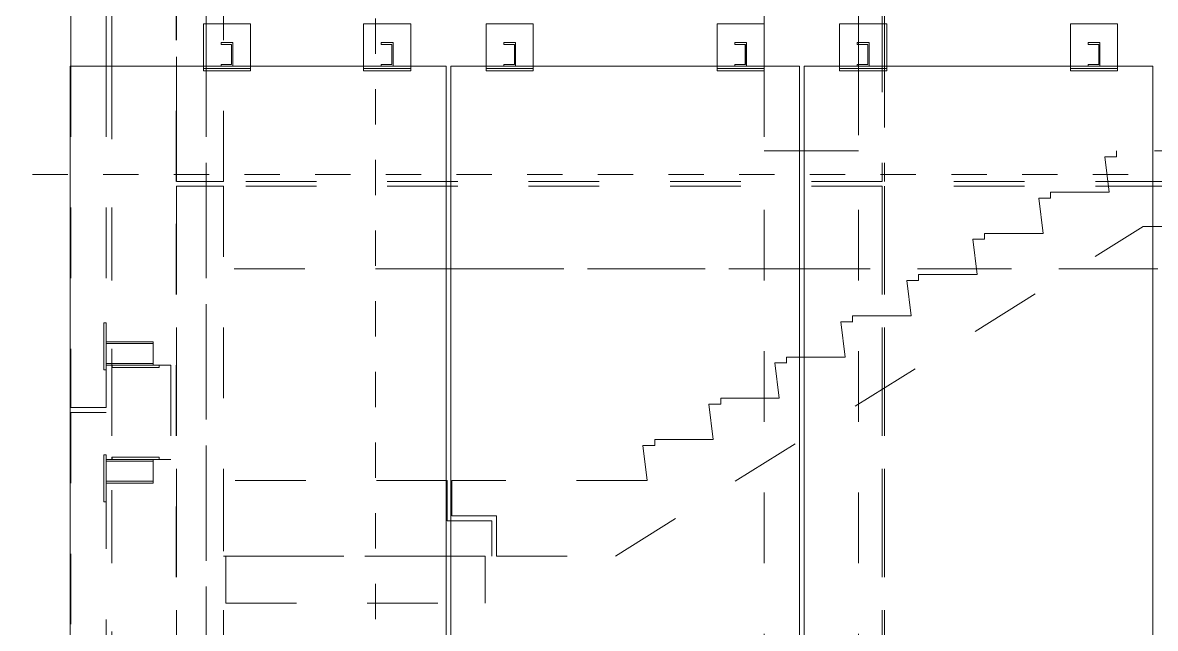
# Model space of a CAD drawing. Header units: millimetres. Extents: x 663313 to 1226001, y 1431724 to 1620898.
# Drawn here: x 663523.254 to 663528.061, y 1524733.951 to 1524736.523 of the extents above; entities that cross this region are included whole.
import ezdxf

# ---------------------------------------------------------------- set-up
doc = ezdxf.new("R2010")
doc.units = ezdxf.units.MM
for name, pattern in [('XKITLINE00', [0]), ('XKITLINE01', [4, 1, -1, 1, -1]), ('XKITLINE02', [4, 2, -2])]:
    doc.linetypes.add(name, pattern=pattern)
doc.layers.add('Part', color=7, linetype='Continuous', lineweight=0)
doc.layers.add('S-GRID', color=7, linetype='Continuous', lineweight=9)
doc.layers.add('VPORT', color=7, linetype='Continuous')

# ---------------------------------------------------------------- blocks, each defined once
blk = doc.blocks.new('*A14371910')
at = {"layer": 'S-GRID', "color": 7, "linetype": 'XKITLINE01', "lineweight": 0}
blk.add_line((181.371058, 154.391804), (416.137168, 154.391804), dxfattribs=at)
blk = doc.blocks.new('*A14971970')
at = {"layer": 'Part', "color": 7, "linetype": 'XKITLINE02', "lineweight": 0}
for p, q in [((221.412184, 154.058471), (201.444548, 154.058471)), ((201.444548, 134.991804), (201.444548, 154.058471)), ((201.445523, 134.991804), (201.445523, 154.058471)), ((221.412184, 154.058471), (221.411209, 154.058471)), ((221.411209, 154.058471), (221.411209, 134.991804)), ((221.412184, 134.991804), (221.412184, 154.058471)), ((221.412184, 134.991804), (201.444548, 134.991804)), ((221.411209, 134.991804), (221.412184, 134.991804))]:
    blk.add_line(p, q, dxfattribs=at)
blk = doc.blocks.new('*A14981971')
at = {"layer": 'Part', "color": 7, "linetype": 'XKITLINE02', "lineweight": 0}
for p, q in [((209.106262, 145.725138), (202.778889, 145.725138)), ((202.778889, 145.725138), (202.778889, 143.591804)), ((209.105554, 144.591804), (209.105554, 145.725138)), ((209.105554, 144.591804), (210.372929, 144.591804)), ((210.37222, 143.591804), (210.37222, 144.591804)), ((202.778889, 143.591804), (210.372929, 143.591804))]:
    blk.add_line(p, q, dxfattribs=at)
blk = doc.blocks.new('*A14991972')
at = {"layer": 'Part', "color": 7, "linetype": 'XKITLINE02', "lineweight": 0}
for p, q in [((210.179571, 143.591804), (202.845605, 143.591804)), ((202.845605, 143.591804), (202.845605, 142.258471)), ((210.178937, 143.591804), (210.178937, 142.258471)), ((202.845605, 142.258471), (210.178937, 142.258471)), ((210.178937, 142.258471), (210.179571, 142.258471))]:
    blk.add_line(p, q, dxfattribs=at)
blk = doc.blocks.new('*A15211994')
at = {"layer": 'S-GRID', "color": 7, "linetype": 'XKITLINE01', "lineweight": 0}
blk.add_line((207.07657, 113.807465), (207.07657, 234.909797), dxfattribs=at)
blk = doc.blocks.new('*A15241997')
at = {"layer": 'Part', "color": 7, "linetype": 'XKITLINE00', "lineweight": 0}
for p, q in [((218.076578, 209.725138), (218.076578, 157.458471)), ((220.743244, 209.725138), (220.743244, 158.125138)), ((220.743244, 158.075138), (220.743244, 157.508471)), ((219.209164, 155.058471), (219.076683, 155.058471))]:
    blk.add_line(p, q, dxfattribs=at)
at = {"layer": 'Part', "color": 7, "linetype": 'XKITLINE02', "lineweight": 0}
for p, q in [((218.077797, 209.725138), (218.077797, 155.058471)), ((220.744463, 158.725138), (220.744463, 155.058471)), ((220.743244, 158.125138), (220.743244, 158.075138)), ((218.076578, 157.458471), (218.076578, 155.058471)), ((220.743244, 157.508471), (220.743244, 155.058471)), ((219.076683, 155.058471), (218.076578, 155.058471)), ((220.744463, 155.058471), (219.209164, 155.058471)), ((220.743244, 155.058471), (220.744463, 155.058471))]:
    blk.add_line(p, q, dxfattribs=at)
blk = doc.blocks.new('*A15251998')
at = {"layer": 'Part', "color": 7, "linetype": 'XKITLINE00', "lineweight": 0}
for p, q in [((199.623236, 209.725138), (199.623236, 157.458471)), ((202.289902, 209.725138), (202.289902, 157.458471))]:
    blk.add_line(p, q, dxfattribs=at)
at = {"layer": 'Part', "color": 7, "linetype": 'XKITLINE02', "lineweight": 0}
for p, q in [((199.624455, 135.391804), (199.624455, 209.725138)), ((202.291121, 158.725138), (202.291121, 135.391804)), ((199.623236, 157.458471), (199.623236, 135.391804)), ((202.289902, 157.458471), (202.289902, 135.391804))]:
    blk.add_line(p, q, dxfattribs=at)
blk = doc.blocks.new('*A15261999')
at = {"layer": 'Part', "color": 7, "linetype": 'XKITLINE00', "lineweight": 0}
for p, q in [((198.456545, 167.658471), (198.456545, 157.458471)), ((199.456545, 167.658471), (199.456545, 157.458471))]:
    blk.add_line(p, q, dxfattribs=at)
at = {"layer": 'Part', "color": 7, "linetype": 'XKITLINE02', "lineweight": 0}
for p, q in [((198.456545, 157.458471), (198.456545, 147.791804)), ((199.456545, 157.458471), (199.456545, 147.791804)), ((198.456545, 147.791804), (199.459588, 147.791804)), ((198.456545, 147.658471), (198.456545, 127.791804)), ((199.459588, 147.658471), (198.456545, 147.658471)), ((199.456545, 127.791804), (199.456545, 147.658471))]:
    blk.add_line(p, q, dxfattribs=at)
blk = doc.blocks.new('*A15282001')
at = {"layer": 'Part', "color": 7, "linetype": 'XKITLINE00', "lineweight": 0}
for p, q in [((209.076564, 157.458471), (198.442503, 157.458471)), ((198.442503, 157.458471), (198.442503, 127.791804)), ((209.075833, 127.791804), (209.075833, 157.458471)), ((209.076564, 127.791804), (209.076564, 157.458471)), ((198.442503, 127.791804), (209.076564, 127.791804))]:
    blk.add_line(p, q, dxfattribs=at)
at = {"layer": 'Part', "color": 7, "linetype": 'XKITLINE02', "lineweight": 0}
blk.add_line((198.443234, 127.791804), (198.443234, 157.458471), dxfattribs=at)
blk = doc.blocks.new('*A15292002')
at = {"layer": 'Part', "color": 7, "linetype": 'XKITLINE00', "lineweight": 0}
for p, q in [((202.289905, 158.725138), (202.289905, 157.458471)), ((209.209166, 151.725138), (209.076686, 151.725138)), ((219.209164, 151.725138), (219.076684, 151.725138)), ((229.209161, 151.725138), (229.076681, 151.725138))]:
    blk.add_line(p, q, dxfattribs=at)
at = {"layer": 'Part', "color": 7, "linetype": 'XKITLINE02', "lineweight": 0}
for p, q in [((202.291118, 158.725138), (202.291118, 154.391804)), ((202.289905, 157.458471), (202.289905, 154.391804)), ((202.289902, 151.725138), (202.289905, 154.391804)), ((202.291118, 154.391804), (202.291116, 151.725138)), ((202.291116, 151.725138), (202.289902, 151.725138)), ((209.076686, 151.725138), (202.289902, 151.725138)), ((236.411121, 151.725138), (209.209166, 151.725138)), ((219.076684, 151.725138), (209.209166, 151.725138)), ((229.076681, 151.725138), (219.209164, 151.725138))]:
    blk.add_line(p, q, dxfattribs=at)
blk = doc.blocks.new('*A15302003')
at = {"layer": 'Part', "color": 7, "linetype": 'XKITLINE02', "lineweight": 0}
for p, q in [((201.444548, 154.191804), (201.444548, 169.725138)), ((201.444548, 169.725138), (202.291243, 169.725138)), ((201.445523, 154.191804), (201.445523, 169.725138)), ((221.411209, 169.725138), (203.877342, 169.725138)), ((204.544457, 169.725138), (203.877342, 169.725138)), ((216.410156, 169.725138), (215.74304, 169.725138)), ((220.744586, 169.725138), (218.076578, 169.725138)), ((221.411209, 167.658471), (221.411209, 167.225138)), ((221.412184, 167.658471), (221.412184, 167.225138)), ((221.411209, 158.725138), (221.411209, 154.191804)), ((221.412184, 158.725138), (221.412184, 154.191804)), ((221.412184, 154.191804), (201.444548, 154.191804)), ((221.411209, 154.191804), (221.412184, 154.191804))]:
    blk.add_line(p, q, dxfattribs=at)
at = {"layer": 'Part', "color": 7, "linetype": 'XKITLINE00', "lineweight": 0}
for p, q in [((203.877342, 169.725138), (202.291243, 169.725138)), ((215.74304, 169.725138), (204.544457, 169.725138)), ((218.076578, 169.725138), (216.410156, 169.725138)), ((221.411209, 169.725138), (220.744586, 169.725138)), ((221.412184, 169.725138), (221.411209, 169.725138)), ((221.411209, 169.725138), (221.411209, 167.658471)), ((221.412184, 169.725138), (221.411209, 169.725138)), ((221.412184, 169.725138), (221.412184, 167.658471)), ((221.411209, 167.225138), (221.411209, 158.725138)), ((221.412184, 167.225138), (221.412184, 158.725138))]:
    blk.add_line(p, q, dxfattribs=at)
blk = doc.blocks.new('*A15912064')
at = {"layer": 'Part', "color": 7, "linetype": 'XKITLINE02', "lineweight": 0}
for p, q in [((202.779586, 154.058471), (201.445598, 154.058471)), ((201.445598, 154.058471), (201.445598, 134.991804)), ((202.778931, 154.058471), (202.778931, 134.991804)), ((201.445598, 134.991804), (202.779586, 134.991804))]:
    blk.add_line(p, q, dxfattribs=at)
blk = doc.blocks.new('*A15922065')
at = {"layer": 'Part', "color": 7, "linetype": 'XKITLINE02', "lineweight": 0}
for p, q in [((199.391341, 145.125138), (199.391341, 146.458471)), ((199.391341, 146.458471), (199.392317, 146.458471)), ((199.391341, 146.458471), (199.458983, 146.458471)), ((199.392317, 146.458471), (199.392317, 145.125138)), ((199.458008, 145.125138), (199.458008, 146.458471)), ((199.458983, 145.125138), (199.458983, 146.458471)), ((199.392317, 145.125138), (199.391341, 145.125138)), ((199.391341, 145.125138), (199.458983, 145.125138))]:
    blk.add_line(p, q, dxfattribs=at)
blk = doc.blocks.new('*A15932066')
at = {"layer": 'Part', "color": 7, "linetype": 'XKITLINE02', "lineweight": 0}
for p, q in [((199.458374, 146.325138), (199.458618, 146.325138)), ((199.458374, 145.658471), (199.458374, 146.325138)), ((199.458374, 146.325138), (200.79195, 146.325138)), ((199.458618, 146.275138), (199.458398, 146.275138)), ((199.458398, 146.275138), (199.458398, 145.708471)), ((199.458398, 146.275138), (200.79195, 146.275138)), ((199.458618, 146.325138), (199.458618, 146.275138)), ((200.791706, 145.658471), (200.791706, 146.325138)), ((200.79173, 145.708471), (200.79173, 146.275138)), ((200.79195, 146.275138), (200.79195, 146.325138)), ((199.458618, 145.658471), (199.458374, 145.658471)), ((199.458374, 145.658471), (200.79195, 145.658471)), ((199.458398, 145.708471), (199.458618, 145.708471)), ((199.458398, 145.708471), (200.79195, 145.708471)), ((199.458618, 145.708471), (199.458618, 145.658471)), ((200.79195, 145.658471), (200.79195, 145.708471))]:
    blk.add_line(p, q, dxfattribs=at)
blk = doc.blocks.new('*A15942067')
at = {"layer": 'Part', "color": 7, "linetype": 'XKITLINE02', "lineweight": 0}
for p, q in [((201.292922, 148.991804), (199.624455, 148.991804)), ((199.624455, 148.991804), (199.624455, 146.325138)), ((201.291121, 148.991804), (201.291121, 146.325138)), ((199.624455, 146.325138), (201.292922, 146.325138))]:
    blk.add_line(p, q, dxfattribs=at)
blk = doc.blocks.new('*A15952068')
at = {"layer": 'Part', "color": 7, "linetype": 'XKITLINE02', "lineweight": 0}
for p, q in [((200.958982, 146.391804), (199.624674, 146.391804)), ((199.624674, 146.391804), (199.624674, 146.325138)), ((199.624674, 146.325138), (200.958982, 146.325138)), ((199.625649, 146.325138), (199.625649, 146.391804)), ((200.958007, 146.325138), (200.958007, 146.391804)), ((200.958982, 146.325138), (200.958982, 146.391804))]:
    blk.add_line(p, q, dxfattribs=at)
blk = doc.blocks.new('*A15962069')
at = {"layer": 'Part', "color": 7, "linetype": 'XKITLINE02', "lineweight": 0}
for p, q in [((200.958982, 148.991804), (199.624674, 148.991804)), ((199.624674, 148.991804), (199.624674, 148.925138)), ((199.624674, 148.925138), (200.958982, 148.925138)), ((199.625649, 148.925138), (199.625649, 148.991804)), ((200.958007, 148.925138), (200.958007, 148.991804)), ((200.958982, 148.925138), (200.958982, 148.991804))]:
    blk.add_line(p, q, dxfattribs=at)
blk = doc.blocks.new('*A15972070')
at = {"layer": 'Part', "color": 7, "linetype": 'XKITLINE02', "lineweight": 0}
for p, q in [((199.391341, 150.191804), (199.458983, 150.191804)), ((199.391341, 148.858471), (199.391341, 150.191804)), ((199.392317, 150.191804), (199.392317, 148.858471)), ((199.458008, 150.191804), (199.458008, 148.858471)), ((199.458983, 150.191804), (199.458008, 150.191804)), ((199.458983, 148.858471), (199.458983, 150.191804)), ((199.458983, 148.858471), (199.391341, 148.858471)), ((199.458008, 148.858471), (199.458983, 148.858471))]:
    blk.add_line(p, q, dxfattribs=at)
blk = doc.blocks.new('*A15982071')
at = {"layer": 'Part', "color": 7, "linetype": 'XKITLINE02', "lineweight": 0}
for p, q in [((199.458374, 149.658471), (200.79195, 149.658471)), ((199.458374, 148.991804), (199.458374, 149.658471)), ((199.458618, 149.608471), (199.458618, 149.658471)), ((200.79195, 149.658471), (200.791706, 149.658471)), ((200.791706, 149.658471), (200.791706, 148.991804)), ((200.79195, 149.608471), (200.79195, 149.658471)), ((200.79195, 149.608471), (199.458398, 149.608471)), ((199.458398, 149.608471), (199.458398, 149.041804)), ((200.79173, 149.041804), (200.79173, 149.608471)), ((200.79173, 149.608471), (200.79195, 149.608471)), ((199.458398, 149.041804), (200.79195, 149.041804)), ((199.458618, 148.991804), (199.458618, 149.041804)), ((200.79195, 149.041804), (200.79173, 149.041804)), ((200.79195, 148.991804), (200.79195, 149.041804)), ((199.458374, 148.991804), (200.79195, 148.991804)), ((200.791706, 148.991804), (200.79195, 148.991804))]:
    blk.add_line(p, q, dxfattribs=at)
blk = doc.blocks.new('*A16072080')
at = {"layer": 'Part', "color": 7, "linetype": 'XKITLINE02', "lineweight": 0}
for p, q in [((202.779586, 169.725138), (201.445598, 169.725138)), ((201.445598, 169.725138), (201.445598, 154.191804)), ((202.778931, 154.191804), (202.778931, 169.725138)), ((201.445598, 154.191804), (202.779586, 154.191804))]:
    blk.add_line(p, q, dxfattribs=at)
blk = doc.blocks.new('*A16092082')
at = {"layer": 'Part', "color": 7, "linetype": 'XKITLINE02', "lineweight": 0}
for p, q in [((202.209294, 157.391804), (202.209294, 157.458471)), ((202.209928, 157.458471), (202.209294, 157.458471)), ((203.543261, 157.458471), (202.209294, 157.458471)), ((202.209928, 157.391804), (202.209294, 157.391804)), ((202.209294, 157.391804), (203.543261, 157.391804)), ((202.209928, 157.391804), (202.209928, 157.458471)), ((203.542627, 157.458471), (203.542627, 157.391804)), ((203.543261, 157.391804), (203.543261, 157.458471))]:
    blk.add_line(p, q, dxfattribs=at)
blk = doc.blocks.new('*A16102083')
at = {"layer": 'Part', "color": 7, "linetype": 'XKITLINE00', "lineweight": 0}
for p, q in [((203.543382, 158.658471), (202.210049, 158.658471)), ((202.210049, 158.658471), (202.210049, 157.458471)), ((203.54343, 158.658471), (203.543382, 158.658471)), ((203.543382, 158.658471), (203.543382, 157.458471))]:
    blk.add_line(p, q, dxfattribs=at)
at = {"layer": 'Part', "color": 7, "linetype": 'XKITLINE02', "lineweight": 0}
for p, q in [((202.210097, 157.325138), (202.210097, 158.658471)), ((203.54343, 158.658471), (203.54343, 157.325138)), ((203.54343, 158.658471), (203.54343, 158.658471)), ((202.210049, 157.458471), (202.210049, 157.325138)), ((203.543382, 157.458471), (203.543382, 157.325138)), ((203.54343, 157.325138), (202.210049, 157.325138))]:
    blk.add_line(p, q, dxfattribs=at)
blk = doc.blocks.new('*A16112084')
at = {"layer": 'Part', "color": 7, "linetype": 'XKITLINE00', "lineweight": 0}
for p, q in [((202.709339, 158.075138), (202.709339, 158.125138)), ((202.709339, 158.125138), (203.042672, 158.125138)), ((203.009339, 158.075138), (202.709339, 158.075138)), ((203.009339, 157.508471), (203.009339, 158.075138)), ((203.042672, 158.125138), (203.043355, 158.125138)), ((203.043355, 158.125138), (203.042672, 158.125138)), ((203.042672, 158.125138), (203.042672, 157.458471)), ((203.043355, 157.458471), (203.043355, 158.125138)), ((202.709339, 157.458471), (202.709339, 157.508471)), ((203.009339, 157.508471), (202.709339, 157.508471))]:
    blk.add_line(p, q, dxfattribs=at)
at = {"layer": 'Part', "color": 7, "linetype": 'XKITLINE02', "lineweight": 0}
for p, q in [((202.710021, 158.075138), (202.710021, 158.125138)), ((203.010021, 158.075138), (203.009339, 158.075138)), ((203.010021, 157.508471), (203.010021, 158.075138)), ((203.043355, 157.458471), (202.709339, 157.458471)), ((202.710021, 157.458471), (202.710021, 157.508471)), ((203.009339, 157.508471), (203.010021, 157.508471))]:
    blk.add_line(p, q, dxfattribs=at)
blk = doc.blocks.new('*A16542127')
at = {"layer": 'Part', "color": 7, "linetype": 'XKITLINE02', "lineweight": 0}
for p, q in [((241.445512, 154.058471), (221.477876, 154.058471)), ((221.477876, 134.991804), (221.477876, 154.058471)), ((221.478851, 154.058471), (221.478851, 134.991804)), ((241.445512, 154.058471), (241.444537, 154.058471)), ((241.444537, 154.058471), (241.444537, 151.058471)), ((241.445512, 154.058471), (241.445512, 151.058471)), ((241.444537, 135.391804), (241.444537, 134.991804)), ((241.445512, 135.391804), (241.445512, 134.991804)), ((241.445512, 134.991804), (221.477876, 134.991804)), ((241.444537, 134.991804), (241.445512, 134.991804))]:
    blk.add_line(p, q, dxfattribs=at)
at = {"layer": 'Part', "color": 7, "linetype": 'XKITLINE00', "lineweight": 0}
for p, q in [((241.444537, 151.058471), (241.444537, 135.391804)), ((241.445512, 151.058471), (241.445512, 135.391804))]:
    blk.add_line(p, q, dxfattribs=at)
blk = doc.blocks.new('*A16582131')
at = {"layer": 'Part', "color": 7, "linetype": 'XKITLINE02', "lineweight": 0}
for p, q in [((228.046258, 154.891804), (227.712206, 154.891804)), ((227.712206, 154.891804), (227.832206, 153.891804)), ((231.119592, 155.058471), (228.045539, 155.058471)), ((228.045539, 155.058471), (228.045539, 154.891804)), ((231.118872, 154.058471), (231.118872, 155.058471)), ((227.832925, 153.891804), (226.178873, 153.891804)), ((226.178873, 153.891804), (226.178873, 153.725138)), ((229.852206, 152.925138), (229.852206, 154.058471)), ((229.852206, 154.058471), (231.119592, 154.058471)), ((226.179591, 153.725138), (225.84554, 153.725138)), ((225.84554, 153.725138), (225.96554, 152.725138)), ((213.867938, 143.591804), (228.801267, 152.925138)), ((228.801267, 152.925138), (229.852925, 152.925138)), ((224.312924, 152.558471), (223.978874, 152.558471)), ((223.978874, 152.558471), (224.098874, 151.558471)), ((225.966257, 152.725138), (224.312207, 152.725138)), ((224.312207, 152.725138), (224.312207, 152.558471)), ((222.446256, 151.391804), (222.112208, 151.391804)), ((222.112208, 151.391804), (222.232208, 150.391804)), ((224.09959, 151.558471), (222.445541, 151.558471)), ((222.445541, 151.558471), (222.445541, 151.391804)), ((222.232923, 150.391804), (220.578875, 150.391804)), ((220.578875, 150.391804), (220.578875, 150.225138)), ((220.579589, 150.225138), (220.245541, 150.225138)), ((220.245541, 150.225138), (220.365541, 149.225138)), ((218.712922, 149.058471), (218.378875, 149.058471)), ((218.378875, 149.058471), (218.498875, 148.058471)), ((220.366256, 149.225138), (218.712209, 149.225138)), ((218.712209, 149.225138), (218.712209, 149.058471)), ((218.499589, 148.058471), (216.845542, 148.058471)), ((216.845542, 148.058471), (216.845542, 147.891804)), ((216.846255, 147.891804), (216.512209, 147.891804)), ((216.512209, 147.891804), (216.632209, 146.891804)), ((216.632922, 146.891804), (214.978876, 146.891804)), ((214.978876, 146.891804), (214.978876, 146.725138)), ((214.979588, 146.725138), (214.645543, 146.725138)), ((214.645543, 146.725138), (214.765543, 145.725138)), ((214.766254, 145.725138), (209.238878, 145.725138)), ((209.238878, 145.725138), (209.238878, 144.725138)), ((209.238878, 144.725138), (210.506253, 144.725138)), ((210.505544, 144.725138), (210.505544, 143.591804)), ((210.505544, 143.591804), (213.868649, 143.591804))]:
    blk.add_line(p, q, dxfattribs=at)
blk = doc.blocks.new('*A16592132')
at = {"layer": 'Part', "color": 7, "linetype": 'XKITLINE00', "lineweight": 0}
for p, q in [((219.076562, 157.458471), (209.209166, 157.458471)), ((209.209166, 157.458471), (209.209166, 127.791804)), ((219.07583, 127.791804), (219.07583, 157.458471)), ((219.076562, 127.791804), (219.076562, 157.458471)), ((209.209166, 127.791804), (219.076562, 127.791804))]:
    blk.add_line(p, q, dxfattribs=at)
at = {"layer": 'Part', "color": 7, "linetype": 'XKITLINE02', "lineweight": 0}
blk.add_line((209.209898, 127.791804), (209.209898, 157.458471), dxfattribs=at)
blk = doc.blocks.new('*A16602133')
at = {"layer": 'Part', "color": 7, "linetype": 'XKITLINE00', "lineweight": 0}
for p, q in [((229.076559, 157.458471), (219.209164, 157.458471)), ((219.209164, 157.458471), (219.209164, 127.791804)), ((229.075828, 157.458471), (229.075828, 129.89649)), ((229.076559, 157.458471), (229.076559, 129.89649)), ((219.209164, 127.791804), (225.961854, 127.791804))]:
    blk.add_line(p, q, dxfattribs=at)
at = {"layer": 'Part', "color": 7, "linetype": 'XKITLINE02', "lineweight": 0}
for p, q in [((219.209895, 127.791804), (219.209895, 157.458471)), ((229.075828, 129.89649), (229.075828, 127.791804)), ((229.076559, 129.89649), (229.076559, 127.791804)), ((225.96201, 127.791804), (225.961854, 127.791804)), ((225.961854, 127.791804), (229.076559, 127.791804)), ((229.076559, 127.791804), (225.96201, 127.791804))]:
    blk.add_line(p, q, dxfattribs=at)
blk = doc.blocks.new('*A16632136')
at = {"layer": 'Part', "color": 7, "linetype": 'XKITLINE02', "lineweight": 0}
for p, q in [((218.076582, 135.391804), (218.076582, 155.058471)), ((218.076582, 155.058471), (220.744467, 155.058471)), ((218.077801, 135.391804), (218.077801, 155.058471)), ((220.743248, 135.391804), (220.743248, 155.058471)), ((220.743248, 155.058471), (220.744467, 155.058471)), ((220.744467, 135.391804), (220.744467, 155.058471)), ((219.076684, 135.391804), (218.076582, 135.391804)), ((220.744467, 135.391804), (219.209164, 135.391804)), ((220.743248, 135.391804), (220.744467, 135.391804))]:
    blk.add_line(p, q, dxfattribs=at)
at = {"layer": 'Part', "color": 7, "linetype": 'XKITLINE00', "lineweight": 0}
blk.add_line((219.209164, 135.391804), (219.076684, 135.391804), dxfattribs=at)
blk = doc.blocks.new('*A16652138')
at = {"layer": 'Part', "color": 7, "linetype": 'XKITLINE00', "lineweight": 0}
for p, q in [((208.076714, 158.658471), (206.743381, 158.658471)), ((206.743381, 158.658471), (206.743381, 157.458471)), ((208.076762, 158.658471), (208.076714, 158.658471)), ((208.076714, 158.658471), (208.076714, 157.458471))]:
    blk.add_line(p, q, dxfattribs=at)
at = {"layer": 'Part', "color": 7, "linetype": 'XKITLINE02', "lineweight": 0}
for p, q in [((206.74343, 157.325138), (206.74343, 158.658471)), ((208.076762, 158.658471), (208.076762, 157.325138)), ((208.076762, 158.658471), (208.076762, 158.658471)), ((206.743381, 157.458471), (206.743381, 157.325138)), ((208.076714, 157.458471), (208.076714, 157.325138)), ((208.076762, 157.325138), (206.743381, 157.325138))]:
    blk.add_line(p, q, dxfattribs=at)
blk = doc.blocks.new('*A16662139')
at = {"layer": 'Part', "color": 7, "linetype": 'XKITLINE02', "lineweight": 0}
for p, q in [((206.742626, 157.391804), (206.742626, 157.458471)), ((206.74326, 157.458471), (206.742626, 157.458471)), ((208.076593, 157.458471), (206.742626, 157.458471)), ((206.74326, 157.391804), (206.742626, 157.391804)), ((206.742626, 157.391804), (208.076593, 157.391804)), ((206.74326, 157.391804), (206.74326, 157.458471)), ((208.075959, 157.458471), (208.075959, 157.391804)), ((208.076593, 157.391804), (208.076593, 157.458471))]:
    blk.add_line(p, q, dxfattribs=at)
blk = doc.blocks.new('*A16672140')
at = {"layer": 'Part', "color": 7, "linetype": 'XKITLINE00', "lineweight": 0}
for p, q in [((210.709336, 158.075138), (210.709336, 158.125138)), ((210.709336, 158.125138), (211.04267, 158.125138)), ((211.009336, 158.075138), (210.709336, 158.075138)), ((211.009336, 157.508471), (211.009336, 158.075138)), ((211.04267, 158.125138), (211.043352, 158.125138)), ((211.043352, 158.125138), (211.04267, 158.125138)), ((211.04267, 158.125138), (211.04267, 157.458471)), ((211.043352, 157.458471), (211.043352, 158.125138)), ((210.709336, 157.458471), (210.709336, 157.508471)), ((211.009336, 157.508471), (210.709336, 157.508471))]:
    blk.add_line(p, q, dxfattribs=at)
at = {"layer": 'Part', "color": 7, "linetype": 'XKITLINE02', "lineweight": 0}
for p, q in [((210.710019, 158.075138), (210.710019, 158.125138)), ((211.010019, 158.075138), (211.009336, 158.075138)), ((211.010019, 157.508471), (211.010019, 158.075138)), ((211.043352, 157.458471), (210.709336, 157.458471)), ((210.710019, 157.458471), (210.710019, 157.508471)), ((211.009336, 157.508471), (211.010019, 157.508471))]:
    blk.add_line(p, q, dxfattribs=at)
blk = doc.blocks.new('*A16682141')
at = {"layer": 'Part', "color": 7, "linetype": 'XKITLINE02', "lineweight": 0}
for p, q in [((210.209291, 157.391804), (210.209291, 157.458471)), ((210.209925, 157.458471), (210.209291, 157.458471)), ((211.543258, 157.458471), (210.209291, 157.458471)), ((210.209925, 157.391804), (210.209291, 157.391804)), ((210.209291, 157.391804), (211.543258, 157.391804)), ((210.209925, 157.391804), (210.209925, 157.458471)), ((211.542624, 157.458471), (211.542624, 157.391804)), ((211.543258, 157.391804), (211.543258, 157.458471))]:
    blk.add_line(p, q, dxfattribs=at)
blk = doc.blocks.new('*A16692142')
at = {"layer": 'Part', "color": 7, "linetype": 'XKITLINE00', "lineweight": 0}
for p, q in [((217.242668, 158.075138), (217.242668, 158.125138)), ((217.242668, 158.125138), (217.576001, 158.125138)), ((217.542668, 158.075138), (217.242668, 158.075138)), ((217.542668, 157.508471), (217.542668, 158.075138)), ((217.576001, 158.125138), (217.576684, 158.125138)), ((217.576684, 158.125138), (217.576001, 158.125138)), ((217.576001, 158.125138), (217.576001, 157.458471)), ((217.576684, 157.458471), (217.576684, 158.125138)), ((217.242668, 157.458471), (217.242668, 157.508471)), ((217.542668, 157.508471), (217.242668, 157.508471))]:
    blk.add_line(p, q, dxfattribs=at)
at = {"layer": 'Part', "color": 7, "linetype": 'XKITLINE02', "lineweight": 0}
for p, q in [((217.243351, 158.075138), (217.243351, 158.125138)), ((217.543351, 158.075138), (217.542668, 158.075138)), ((217.543351, 157.508471), (217.543351, 158.075138)), ((217.576684, 157.458471), (217.242668, 157.458471)), ((217.243351, 157.458471), (217.243351, 157.508471)), ((217.542668, 157.508471), (217.543351, 157.508471))]:
    blk.add_line(p, q, dxfattribs=at)
blk = doc.blocks.new('*A16702143')
at = {"layer": 'Part', "color": 7, "linetype": 'XKITLINE02', "lineweight": 0}
for p, q in [((216.742623, 157.391804), (216.742623, 157.458471)), ((216.743257, 157.458471), (216.742623, 157.458471)), ((218.07659, 157.458471), (216.742623, 157.458471)), ((216.743257, 157.391804), (216.742623, 157.391804)), ((216.742623, 157.391804), (218.07659, 157.391804)), ((216.743257, 157.391804), (216.743257, 157.458471)), ((218.075956, 157.458471), (218.075956, 157.391804)), ((218.07659, 157.391804), (218.07659, 157.458471))]:
    blk.add_line(p, q, dxfattribs=at)
blk = doc.blocks.new('*A16802153')
at = {"layer": 'Part', "color": 7, "linetype": 'XKITLINE00', "lineweight": 0}
for p, q in [((221.477876, 169.725138), (221.477876, 167.658471)), ((222.410541, 169.725138), (221.477876, 169.725138)), ((234.076369, 169.725138), (223.077656, 169.725138)), ((236.409907, 169.725138), (234.743484, 169.725138)), ((240.743866, 169.725138), (239.077914, 169.725138)), ((241.444537, 169.725138), (241.410981, 169.725138)), ((241.444537, 169.725138), (241.444537, 167.658471)), ((241.445512, 169.058471), (241.445512, 167.658471)), ((221.477876, 167.225138), (221.477876, 158.725138)), ((241.444537, 167.225138), (241.444537, 157.658471)), ((241.445512, 167.225138), (241.445512, 157.658471)), ((241.444537, 157.225138), (241.444537, 154.625138)), ((241.445512, 157.225138), (241.445512, 154.625138))]:
    blk.add_line(p, q, dxfattribs=at)
at = {"layer": 'Part', "color": 7, "linetype": 'XKITLINE02', "lineweight": 0}
for p, q in [((221.478851, 169.725138), (221.478851, 154.191804)), ((223.077656, 169.725138), (222.410541, 169.725138)), ((234.743484, 169.725138), (234.076369, 169.725138)), ((236.411126, 169.725138), (236.409907, 169.725138)), ((239.077914, 169.725138), (236.409907, 169.725138)), ((241.410981, 169.725138), (240.743866, 169.725138)), ((241.445512, 169.725138), (241.444537, 169.725138)), ((241.445512, 169.725138), (241.444537, 169.725138)), ((241.445512, 169.725138), (241.445512, 169.058471)), ((221.477876, 167.658471), (221.477876, 167.225138)), ((241.444537, 167.658471), (241.444537, 167.225138)), ((241.445512, 167.658471), (241.445512, 167.225138)), ((221.477876, 158.725138), (221.477876, 154.191804)), ((241.444537, 157.658471), (241.444537, 157.225138)), ((241.445512, 157.658471), (241.445512, 157.225138)), ((241.444537, 154.625138), (241.444537, 154.191804)), ((241.445512, 154.625138), (241.445512, 154.191804)), ((241.445512, 154.191804), (221.477876, 154.191804)), ((241.444537, 154.191804), (241.445512, 154.191804))]:
    blk.add_line(p, q, dxfattribs=at)
blk = doc.blocks.new('*A16862159')
at = {"layer": 'Part', "color": 7, "linetype": 'XKITLINE02', "lineweight": 0}
for p, q in [((226.74262, 157.391804), (226.74262, 157.458471)), ((226.743254, 157.458471), (226.74262, 157.458471)), ((228.076587, 157.458471), (226.74262, 157.458471)), ((226.743254, 157.391804), (226.74262, 157.391804)), ((226.74262, 157.391804), (228.076587, 157.391804)), ((226.743254, 157.391804), (226.743254, 157.458471)), ((228.075953, 157.458471), (228.075953, 157.391804)), ((228.076587, 157.391804), (228.076587, 157.458471))]:
    blk.add_line(p, q, dxfattribs=at)
blk = doc.blocks.new('*A16872160')
at = {"layer": 'Part', "color": 7, "linetype": 'XKITLINE00', "lineweight": 0}
for p, q in [((227.242665, 158.075138), (227.242665, 158.125138)), ((227.242665, 158.125138), (227.575999, 158.125138)), ((227.542665, 158.075138), (227.242665, 158.075138)), ((227.542665, 157.508471), (227.542665, 158.075138)), ((227.575999, 158.125138), (227.576681, 158.125138)), ((227.576681, 158.125138), (227.575999, 158.125138)), ((227.575999, 158.125138), (227.575999, 157.458471)), ((227.576681, 157.458471), (227.576681, 158.125138)), ((227.242665, 157.458471), (227.242665, 157.508471)), ((227.542665, 157.508471), (227.242665, 157.508471))]:
    blk.add_line(p, q, dxfattribs=at)
at = {"layer": 'Part', "color": 7, "linetype": 'XKITLINE02', "lineweight": 0}
for p, q in [((227.243348, 158.075138), (227.243348, 158.125138)), ((227.543348, 158.075138), (227.542665, 158.075138)), ((227.543348, 157.508471), (227.543348, 158.075138)), ((227.576681, 157.458471), (227.242665, 157.458471)), ((227.243348, 157.458471), (227.243348, 157.508471)), ((227.542665, 157.508471), (227.543348, 157.508471))]:
    blk.add_line(p, q, dxfattribs=at)
blk = doc.blocks.new('*A16882161')
at = {"layer": 'Part', "color": 7, "linetype": 'XKITLINE02', "lineweight": 0}
for p, q in [((220.209289, 157.391804), (220.209289, 157.458471)), ((220.209923, 157.458471), (220.209289, 157.458471)), ((221.543256, 157.458471), (220.209289, 157.458471)), ((220.209923, 157.391804), (220.209289, 157.391804)), ((220.209289, 157.391804), (221.543256, 157.391804)), ((220.209923, 157.391804), (220.209923, 157.458471)), ((221.542622, 157.458471), (221.542622, 157.391804)), ((221.543256, 157.391804), (221.543256, 157.458471))]:
    blk.add_line(p, q, dxfattribs=at)
blk = doc.blocks.new('*A16892162')
at = {"layer": 'Part', "color": 7, "linetype": 'XKITLINE00', "lineweight": 0}
for p, q in [((220.709334, 158.075138), (220.709334, 158.125138)), ((220.709334, 158.125138), (221.042667, 158.125138)), ((221.009334, 158.075138), (220.709334, 158.075138)), ((221.009334, 157.508471), (221.009334, 158.075138)), ((221.042667, 158.125138), (221.04335, 158.125138)), ((221.04335, 158.125138), (221.042667, 158.125138)), ((221.042667, 158.125138), (221.042667, 157.458471)), ((221.04335, 157.458471), (221.04335, 158.125138)), ((220.709334, 157.458471), (220.709334, 157.508471)), ((221.009334, 157.508471), (220.709334, 157.508471))]:
    blk.add_line(p, q, dxfattribs=at)
at = {"layer": 'Part', "color": 7, "linetype": 'XKITLINE02', "lineweight": 0}
for p, q in [((220.710016, 158.075138), (220.710016, 158.125138)), ((221.010016, 158.075138), (221.009334, 158.075138)), ((221.010016, 157.508471), (221.010016, 158.075138)), ((221.04335, 157.458471), (220.709334, 157.458471)), ((220.710016, 157.458471), (220.710016, 157.508471)), ((221.009334, 157.508471), (221.010016, 157.508471))]:
    blk.add_line(p, q, dxfattribs=at)
blk = doc.blocks.new('*A16912164')
at = {"layer": 'Part', "color": 7, "linetype": 'XKITLINE02', "lineweight": 0}
for p, q in [((220.210044, 157.325138), (220.210044, 158.658471)), ((220.210044, 158.658471), (220.743244, 158.658471)), ((220.210093, 157.325138), (220.210093, 158.658471)), ((221.543426, 158.658471), (221.543426, 157.325138)), ((221.543426, 158.658471), (221.543426, 158.658471)), ((221.543377, 157.458471), (221.543377, 157.325138)), ((221.543426, 157.325138), (220.210044, 157.325138))]:
    blk.add_line(p, q, dxfattribs=at)
at = {"layer": 'Part', "color": 7, "linetype": 'XKITLINE00', "lineweight": 0}
for p, q in [((221.543377, 158.658471), (220.743244, 158.658471)), ((221.543426, 158.658471), (221.543377, 158.658471)), ((221.543377, 158.658471), (221.543377, 157.458471))]:
    blk.add_line(p, q, dxfattribs=at)
blk = doc.blocks.new('*A16922165')
at = {"layer": 'Part', "color": 7, "linetype": 'XKITLINE00', "lineweight": 0}
for p, q in [((228.076708, 158.658471), (226.743375, 158.658471)), ((226.743375, 158.658471), (226.743375, 157.458471)), ((228.076757, 158.658471), (228.076708, 158.658471)), ((228.076708, 158.658471), (228.076708, 157.458471))]:
    blk.add_line(p, q, dxfattribs=at)
at = {"layer": 'Part', "color": 7, "linetype": 'XKITLINE02', "lineweight": 0}
for p, q in [((226.743424, 157.325138), (226.743424, 158.658471)), ((228.076757, 158.658471), (228.076757, 157.325138)), ((228.076757, 158.658471), (228.076757, 158.658471)), ((226.743375, 157.458471), (226.743375, 157.325138)), ((228.076708, 157.458471), (228.076708, 157.325138)), ((228.076757, 157.325138), (226.743375, 157.325138))]:
    blk.add_line(p, q, dxfattribs=at)
blk = doc.blocks.new('*A17532226')
at = {"layer": 'Part', "color": 7, "linetype": 'XKITLINE00', "lineweight": 0}
for p, q in [((207.242671, 158.075138), (207.242671, 158.125138)), ((207.242671, 158.125138), (207.576004, 158.125138)), ((207.542671, 158.075138), (207.242671, 158.075138)), ((207.542671, 157.508471), (207.542671, 158.075138)), ((207.576004, 158.125138), (207.576687, 158.125138)), ((207.576687, 158.125138), (207.576004, 158.125138)), ((207.576004, 158.125138), (207.576004, 157.458471)), ((207.576687, 157.458471), (207.576687, 158.125138)), ((207.242671, 157.458471), (207.242671, 157.508471)), ((207.542671, 157.508471), (207.242671, 157.508471))]:
    blk.add_line(p, q, dxfattribs=at)
at = {"layer": 'Part', "color": 7, "linetype": 'XKITLINE02', "lineweight": 0}
for p, q in [((207.243353, 158.075138), (207.243353, 158.125138)), ((207.543353, 158.075138), (207.542671, 158.075138)), ((207.543353, 157.508471), (207.543353, 158.075138)), ((207.576687, 157.458471), (207.242671, 157.458471)), ((207.243353, 157.458471), (207.243353, 157.508471)), ((207.542671, 157.508471), (207.543353, 157.508471))]:
    blk.add_line(p, q, dxfattribs=at)
blk = doc.blocks.new('*A17542227')
at = {"layer": 'Part', "color": 7, "linetype": 'XKITLINE00', "lineweight": 0}
for p, q in [((211.543379, 158.658471), (210.210046, 158.658471)), ((210.210046, 158.658471), (210.210046, 157.458471)), ((211.543428, 158.658471), (211.543379, 158.658471)), ((211.543379, 158.658471), (211.543379, 157.458471))]:
    blk.add_line(p, q, dxfattribs=at)
at = {"layer": 'Part', "color": 7, "linetype": 'XKITLINE02', "lineweight": 0}
for p, q in [((210.210095, 157.325138), (210.210095, 158.658471)), ((211.543428, 158.658471), (211.543428, 157.325138)), ((211.543428, 158.658471), (211.543428, 158.658471)), ((210.210046, 157.458471), (210.210046, 157.325138)), ((211.543379, 157.458471), (211.543379, 157.325138)), ((211.543428, 157.325138), (210.210046, 157.325138))]:
    blk.add_line(p, q, dxfattribs=at)
blk = doc.blocks.new('*A17552228')
at = {"layer": 'Part', "color": 7, "linetype": 'XKITLINE00', "lineweight": 0}
for p, q in [((216.743427, 158.658471), (216.743378, 158.658471)), ((216.743378, 158.658471), (216.743378, 157.458471)), ((218.076578, 158.658471), (216.743378, 158.658471))]:
    blk.add_line(p, q, dxfattribs=at)
at = {"layer": 'Part', "color": 7, "linetype": 'XKITLINE02', "lineweight": 0}
for p, q in [((216.743427, 157.325138), (216.743427, 158.658471)), ((218.07676, 158.658471), (218.076578, 158.658471)), ((218.076711, 158.658471), (218.076578, 158.658471)), ((218.076711, 157.325138), (218.076711, 158.658471)), ((218.07676, 158.658471), (218.07676, 157.325138)), ((216.743378, 157.458471), (216.743378, 157.325138)), ((218.07676, 157.325138), (216.743378, 157.325138))]:
    blk.add_line(p, q, dxfattribs=at)

msp = doc.modelspace()

# ---------------------------------------------------------------- hatches: boundary and pattern name
at = {"layer": 'VPORT'}
h = msp.add_hatch(dxfattribs=at)
h.set_pattern_fill('ANGLE')
h.set_pattern_definition([(235.288, (663627.358, 1524790.5456), (5.74185, -3.9776), [5.08, -1.905]), (325.288, (663627.358, 1524790.5456), (3.9776, 5.74185), [5.08, -1.905])])
h.paths.add_polyline_path([(663617.8537, 1524792.0691), (663619.0867, 1524791.215), (663617.3783, 1524788.7489), (663616.1453, 1524789.603)])
edge = h.paths.add_edge_path(flags=16)
edge.add_line((663617.5126, 1524790.4806), (663617.7194, 1524790.3374))
edge = h.paths.add_edge_path(flags=16)
edge.add_line((663617.5444, 1524790.3056), (663617.6876, 1524790.5124))
h.paths.add_polyline_path([(663612.4437, 1524784.2591), (663613.6767, 1524783.405), (663611.9683, 1524780.9389), (663610.7353, 1524781.793)])
edge = h.paths.add_edge_path(flags=16)
edge.add_line((663612.1026, 1524782.6706), (663612.3094, 1524782.5274))
edge = h.paths.add_edge_path(flags=16)
edge.add_line((663612.1344, 1524782.4956), (663612.2776, 1524782.7024))
h.paths.add_polyline_path([(663604.7567, 1524773.1621), (663605.9897, 1524772.308), (663604.2813, 1524769.8419), (663603.0483, 1524770.696)])
edge = h.paths.add_edge_path(flags=16)
edge.add_line((663604.4156, 1524771.5736), (663604.6224, 1524771.4304))
edge = h.paths.add_edge_path(flags=16)
edge.add_line((663604.4474, 1524771.3986), (663604.5906, 1524771.6054))
h.paths.add_polyline_path([(663599.8027, 1524766.0101), (663601.0357, 1524765.156), (663599.3273, 1524762.6899), (663598.0943, 1524763.544)])
edge = h.paths.add_edge_path(flags=16)
edge.add_line((663599.4616, 1524764.4216), (663599.6684, 1524764.2784))
edge = h.paths.add_edge_path(flags=16)
edge.add_line((663599.4934, 1524764.2466), (663599.6366, 1524764.4534))
h.paths.add_polyline_path([(663592.6837, 1524755.7351), (663593.9167, 1524754.881), (663592.2083, 1524752.4149), (663590.9753, 1524753.269)])
edge = h.paths.add_edge_path(flags=16)
edge.add_line((663592.3426, 1524754.1466), (663592.5494, 1524754.0034))
edge = h.paths.add_edge_path(flags=16)
edge.add_line((663592.3744, 1524753.9716), (663592.5176, 1524754.1784))
h.paths.add_polyline_path([(663585.2817, 1524745.0491), (663586.5147, 1524744.195), (663584.8063, 1524741.7289), (663583.5733, 1524742.583)])
edge = h.paths.add_edge_path(flags=16)
edge.add_line((663584.9406, 1524743.4606), (663585.1474, 1524743.3174))
edge = h.paths.add_edge_path(flags=16)
edge.add_line((663584.9724, 1524743.2856), (663585.1156, 1524743.4924))
h.paths.add_polyline_path([(663578.7897, 1524735.6781), (663580.0227, 1524734.824), (663578.3143, 1524732.3579), (663577.0813, 1524733.212)])
edge = h.paths.add_edge_path(flags=16)
edge.add_line((663578.4486, 1524734.0896), (663578.6554, 1524733.9464))
edge = h.paths.add_edge_path(flags=16)
edge.add_line((663578.4804, 1524733.9146), (663578.6236, 1524734.1214))
h.paths.add_polyline_path([(663572.2977, 1524726.3071), (663573.5307, 1524725.453), (663571.8223, 1524722.9869), (663570.5893, 1524723.841)])
edge = h.paths.add_edge_path(flags=16)
edge.add_line((663571.9566, 1524724.7186), (663572.1634, 1524724.5754))
edge = h.paths.add_edge_path(flags=16)
edge.add_line((663571.9884, 1524724.5436), (663572.1316, 1524724.7504))
h.paths.add_polyline_path([(663565.8057, 1524716.9351), (663567.0387, 1524716.081), (663565.3303, 1524713.6149), (663564.0973, 1524714.469)])
edge = h.paths.add_edge_path(flags=16)
edge.add_line((663565.4646, 1524715.3466), (663565.6714, 1524715.2034))
edge = h.paths.add_edge_path(flags=16)
edge.add_line((663565.4964, 1524715.1716), (663565.6396, 1524715.3784))
h.paths.add_polyline_path([(663559.3147, 1524707.5641), (663560.5477, 1524706.71), (663558.8393, 1524704.2439), (663557.6063, 1524705.098)])
edge = h.paths.add_edge_path(flags=16)
edge.add_line((663558.9736, 1524705.9756), (663559.1804, 1524705.8324))
edge = h.paths.add_edge_path(flags=16)
edge.add_line((663559.0054, 1524705.8006), (663559.1486, 1524706.0074))
h.paths.add_polyline_path([(663552.8227, 1524698.1931), (663554.0557, 1524697.339), (663552.3473, 1524694.8729), (663551.1143, 1524695.727)])
edge = h.paths.add_edge_path(flags=16)
edge.add_line((663552.4816, 1524696.6046), (663552.6884, 1524696.4614))
edge = h.paths.add_edge_path(flags=16)
edge.add_line((663552.5134, 1524696.4296), (663552.6566, 1524696.6364))
h.paths.add_polyline_path([(663546.3307, 1524688.8221), (663547.5637, 1524687.968), (663545.8553, 1524685.5019), (663544.6223, 1524686.356)])
edge = h.paths.add_edge_path(flags=16)
edge.add_line((663545.9896, 1524687.2336), (663546.1964, 1524687.0904))
edge = h.paths.add_edge_path(flags=16)
edge.add_line((663546.0214, 1524687.0586), (663546.1646, 1524687.2654))
h.paths.add_polyline_path([(663539.8387, 1524679.4511), (663541.0717, 1524678.597), (663539.3633, 1524676.1309), (663538.1303, 1524676.985)])
edge = h.paths.add_edge_path(flags=16)
edge.add_line((663539.4976, 1524677.8626), (663539.7044, 1524677.7194))
edge = h.paths.add_edge_path(flags=16)
edge.add_line((663539.5294, 1524677.6876), (663539.6726, 1524677.8944))
h.paths.add_polyline_path([(663533.3477, 1524670.0801), (663534.5807, 1524669.226), (663532.8723, 1524666.7599), (663531.6393, 1524667.614)])
edge = h.paths.add_edge_path(flags=16)
edge.add_line((663533.0066, 1524668.4916), (663533.2134, 1524668.3484))
edge = h.paths.add_edge_path(flags=16)
edge.add_line((663533.0384, 1524668.3166), (663533.1816, 1524668.5234))
h.paths.add_polyline_path([(663526.8557, 1524660.7091), (663528.0887, 1524659.855), (663526.3803, 1524657.3889), (663525.1473, 1524658.243)])
edge = h.paths.add_edge_path(flags=16)
edge.add_line((663526.5146, 1524659.1206), (663526.7214, 1524658.9774))
edge = h.paths.add_edge_path(flags=16)
edge.add_line((663526.5464, 1524658.9456), (663526.6896, 1524659.1524))
h.paths.add_polyline_path([(663520.3637, 1524651.3381), (663521.5967, 1524650.484), (663519.8883, 1524648.0179), (663518.6553, 1524648.872)])
edge = h.paths.add_edge_path(flags=16)
edge.add_line((663520.0226, 1524649.7496), (663520.2294, 1524649.6064))
edge = h.paths.add_edge_path(flags=16)
edge.add_line((663520.0544, 1524649.5746), (663520.1976, 1524649.7814))
h.paths.add_polyline_path([(663513.8717, 1524641.9671), (663515.1047, 1524641.113), (663513.3963, 1524638.6469), (663512.1633, 1524639.501)])
edge = h.paths.add_edge_path(flags=16)
edge.add_line((663513.5306, 1524640.3786), (663513.7374, 1524640.2354))
edge = h.paths.add_edge_path(flags=16)
edge.add_line((663513.5624, 1524640.2036), (663513.7056, 1524640.4104))
h.paths.add_polyline_path([(663507.3807, 1524632.5961), (663508.6137, 1524631.742), (663506.9053, 1524629.2759), (663505.6723, 1524630.13)])
edge = h.paths.add_edge_path(flags=16)
edge.add_line((663507.0396, 1524631.0076), (663507.2464, 1524630.8644))
edge = h.paths.add_edge_path(flags=16)
edge.add_line((663507.0714, 1524630.8326), (663507.2146, 1524631.0394))
h.paths.add_polyline_path([(663500.8887, 1524623.2251), (663502.1217, 1524622.371), (663500.4133, 1524619.9049), (663499.1803, 1524620.759)])
edge = h.paths.add_edge_path(flags=16)
edge.add_line((663500.5476, 1524621.6366), (663500.7544, 1524621.4934))
edge = h.paths.add_edge_path(flags=16)
edge.add_line((663500.5794, 1524621.4616), (663500.7226, 1524621.6684))
h.paths.add_polyline_path([(663494.3967, 1524613.8531), (663495.6297, 1524612.999), (663493.9213, 1524610.5329), (663492.6883, 1524611.387)])
edge = h.paths.add_edge_path(flags=16)
edge.add_line((663494.0556, 1524612.2646), (663494.2624, 1524612.1214))
edge = h.paths.add_edge_path(flags=16)
edge.add_line((663494.0874, 1524612.0896), (663494.2306, 1524612.2964))
h.paths.add_polyline_path([(663487.2787, 1524603.5781), (663488.5117, 1524602.724), (663486.8033, 1524600.2579), (663485.5703, 1524601.112)])
edge = h.paths.add_edge_path(flags=16)
edge.add_line((663486.9376, 1524601.9896), (663487.1444, 1524601.8464))
edge = h.paths.add_edge_path(flags=16)
edge.add_line((663486.9694, 1524601.8146), (663487.1126, 1524602.0214))
h.paths.add_polyline_path([(663481.4137, 1524595.1111), (663482.6467, 1524594.257), (663480.9383, 1524591.7909), (663479.7053, 1524592.645)])
edge = h.paths.add_edge_path(flags=16)
edge.add_line((663481.0726, 1524593.5226), (663481.2794, 1524593.3794))
edge = h.paths.add_edge_path(flags=16)
edge.add_line((663481.1044, 1524593.3476), (663481.2476, 1524593.5544))

# ---------------------------------------------------------------- block references
at = {"color": 7, "lineweight": 0, "xscale": 0.15, "yscale": 0.15, "zscale": 0.15}
for name in ['*A15211994', '*A15261999', '*A15251998', '*A15241997', '*A15302003', '*A16072080', '*A16802153', '*A16102083', '*A15292002', '*A16652138', '*A17542227', '*A17552228', '*A16912164', '*A16922165', '*A16112084', '*A17532226', '*A16672140', '*A16692142', '*A16892162', '*A16872160', '*A15282001', '*A16092082', '*A16662139', '*A16592132', '*A16682141', '*A16702143', '*A16602133', '*A16882161', '*A16862159', '*A14371910', '*A16582131', '*A16632136', '*A14971970', '*A15912064', '*A16542127', '*A15972070', '*A15982071', '*A15942067', '*A15962069', '*A15922065', '*A15932066', '*A15952068', '*A14981971', '*A14991972']:
    msp.add_blockref(name, (663493.6892, 1524712.7193), dxfattribs=at)

doc.saveas('drawing.dxf')
